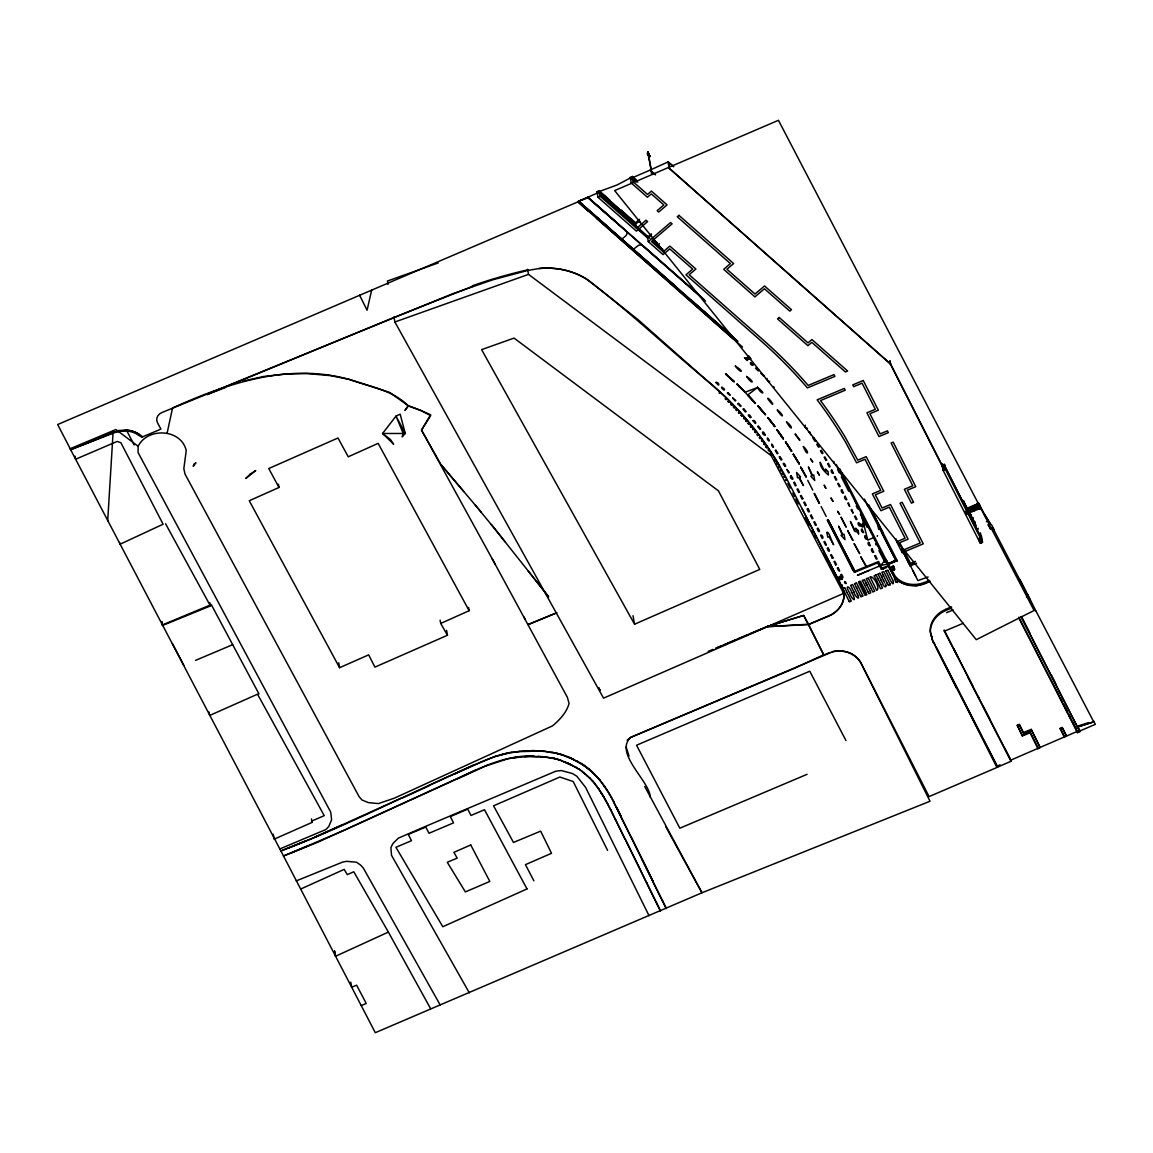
<?xml version="1.0" encoding="UTF-8"?>
<svg xmlns="http://www.w3.org/2000/svg" width="1153" height="1153" viewBox="0 0 1153 1153"><rect width="100%" height="100%" fill="white"/><g stroke="black" fill="none" stroke-linecap="round" stroke-linejoin="round"><path stroke-width="1.5" d="M588.448 211.417L577.711 201.66L598.176 192.71M577.711 201.962L57.65 424.535L70.708 449.67L114.493 431.943L126.484 430.256A25.539 22.311 -9.5 0 1 139.167 434.436M138.144 446.269L138.072 452.552L330.752 812.188L331.603 819.783L328.778 826.499L325.939 829.511L279.833 848.939L70.131 448.748L115.891 429.536L138.144 446.269C147.57 427.129 181.107 428.671 186.238 450.492L183.831 468.694L185.042 474.128L359.102 796.665L362.042 800.038L368.456 802.632L378.429 803.583L394.355 798.164L552.532 725.871C559.565 719.991 566.844 712.295 569.078 703.344L567.362 697.32L492 558.412M648.346 152.614C646.401 152.787 649.384 154.689 648.735 154.675M648.476 153.147L647.554 152.412L647.683 153.839L648.649 153.738M647.655 154.055C647.554 153.104 647.092 154.026 648.332 153.032M647.597 153.219L648.476 153.032M648.418 152.398L648 153.018M984.057 513.503L988.294 520.969L986.348 521.761M985.916 516.443L990.326 524.226L987.775 519.383M650.335 797.372C649.975 781.143 613.454 753.068 630.835 737.329L793.682 668.654L823.718 654.789L803.627 615.371L767.134 626.67L749.58 634.006M648.519 154.588C648.635 153.104 648.476 154.704 647.683 153.839M648.779 154.084L648.058 153.623M647.77 153.954L648.505 153.738M648.62 154.444L648.49 153.781M113.196 430.674L107.705 520.709M992.704 528.247L990.557 529.054L988.438 524.788L990.557 529.184C995.241 529.472 990.802 520.94 988.294 525.062M838.548 579.022L840.306 579.08L839.211 579.541M841.964 578.792L840.825 578.72L841.503 577.855M862.66 523.822L863.482 523.621M860.513 524.442L860.657 525.364M649.773 156.332L650.22 155.857M649.225 156.246L650.422 156.203L648.707 155.842L648.692 156.693C649.73 155.266 648.937 156.664 649.355 156.549M893.416 569.207C893.806 567.881 891.903 563.846 894.195 569.841M893.618 569.106L892.71 569.121L893.272 570.231M838.303 579.051C840.364 576.759 840.004 583.058 838.317 579.238M839.701 577.408L839.874 578.95L839.009 578.345M840.09 578.33L840.451 577.581L841.416 578.633M861.925 525.624L860.297 525.062M862.127 525.033L862.228 526.027M862.185 524.73L861.983 525.984M861.954 525.465L860.325 524.255M647.727 151.908L651.834 173.599L648.015 151.893M651.33 173.253L652.18 173.209M167.084 433.312L172.561 407.931L173.944 407.326C228.669 382.767 289.562 362.647 349.647 379.51C370.012 386.702 392.351 389.959 408.306 405.842C415.902 408.436 423.295 411.578 430.674 414.749L421.494 430.026L495.3 564.494M748.729 358.987L746.697 357.718L748.585 359.044M371.684 289.936L367.072 310.215L359.549 295.154M648.188 154.228L647.323 154.243M650.249 156.577L649.716 156.246M648.98 156.448L649.759 155.914M750.459 358.713L749.551 359.376L750.949 358.612M863.813 524.903L863.669 523.808M838.952 577.177L839.816 576.356L841.186 578.1M860.527 524.413L861.493 524.658M842.05 579.354C839.788 580.492 840.883 575.044 842.194 578.864M869.131 570.404L857.457 575.318L880.791 565.474L885.129 560.07M627.131 740.226L630.835 737.329L832.38 651.877A25.539 21.965 -10.3 0 1 861.118 663.335L929.102 796.593L996.956 767.466L955.751 685.905M861.046 524.903L862.257 526.344C866.811 527.252 860.052 524.111 863.28 523.217A1.888 1.614 -6.7 0 1 864.001 523.952L863.885 525.191L862.53 525.004M649.067 156.448L650.249 156.03M968.088 513.373L967.742 511.528L979.589 506.671L978.897 505.36L979.92 508.531L968.088 513.373L967.079 510.202L968.866 508.473L969.702 510.721L969.039 509.395M715.768 382.58C719.299 381.297 720.221 388.993 716.071 382.306M657.253 245.69L659.43 243.773M734 381.672L725.468 373.932L733.957 381.629M651.416 233.843L647.482 237.215L638.243 229.058M651.56 234.636L647.626 238.008L637.076 228.683M648.289 241.611L670.585 222.515L672.098 223.855L651.474 241.51L663.162 251.815L669.85 246.079L695.893 269.038L689.191 274.745L762.839 339.645A557.865 479.677 -10.3 0 1 808.181 385.433L834.008 374.581L834.916 376.368L807.388 387.912A555.775 477.89 -10.3 0 0 761.167 341.072L685.963 274.803L692.665 269.096L669.734 248.889L663.047 254.626L648.289 241.611L647.28 236.077M944.091 469.732L890.476 364.218L890.087 360.918M609.951 200.247L599.185 190.749L596.98 191.701L597.975 197.249L636.413 231.133L647.611 221.592L646.04 220.209L636.528 228.323L635.519 222.788L639.598 219.315M748.456 357.372L749.277 356.853M633.357 249.336L638.488 245.33A4.381 3.762 -10.6 0 1 643.201 245.949L700.202 295.99M704.469 299.866L587.929 197.278L578.748 201.227L621.77 239.19L625.603 236.005A4.309 3.704 -10.4 0 0 625.834 230.744L596.13 204.513M755.345 403.42L745.054 392.279A429.147 368.038 -10.6 0 0 736.954 384.151L739.448 386.932M767.062 378.573L766.399 379.034L769.037 381.787L769.7 381.312M758.011 406.13L765.549 414.633L758.025 406.115A427.158 366.294 -10.5 0 1 765.376 414.749A424.65 364.146 -10.5 0 0 758.011 406.13M752.923 420.614C753.918 419.461 756.916 423.05 755.316 423.526L753.024 420.744M772.813 404.083C769.325 397.727 763.675 394.917 772.323 404.299M757.68 426.451L758.371 426.005L760.706 428.945L760 429.392L757.795 426.596M765.059 435.041C761.499 435.315 761.845 427.878 765.246 434.926M649.6 155.871L648.735 155.958M649.615 156.577L648.707 156.606M777.54 409.949C784.343 415.556 783.824 419.807 777.194 410.165M783.233 438.817L776.733 429.68L783.204 438.789M634.15 181.367L630.331 177.994L617.129 184.941L599.329 191.513L635.678 223.624L639.872 221.318M799.533 440.23L795.051 434.22M805.414 425.198C803.713 425.457 806.394 429.593 807.518 428.282M795.411 434.018L799.908 440.042M793.322 454.441L799.303 463.866L793.322 454.469M999.997 764.857L999.06 765.289M428.671 785.669L473.984 764.799M496.049 756.08C425.99 784.314 359.232 820.475 288.798 847.931M476.665 769.671L345.107 829.829L291.363 852.86M456.602 779.082L317.724 842.252L283.379 856.03L306.857 846.316M453.878 774.398C472.615 766.01 491.063 755.95 511.471 752.203M456.545 779.082C480.772 767.422 506.297 754.754 533.954 756.051M456.631 779.241L486.753 765.506M334.601 951.182L335.537 956.269L388.374 932.085L430.573 1008.601M401.979 798.179L428.786 785.971M800.701 467.282L806.235 476.924L800.715 467.311M401.864 797.862L315 837.193M300.659 889.064L344.185 869.376L347.298 874.637L353.784 871.769L388.374 932.085M278.406 484.188L278.997 487.474L249.25 500.733L339.602 667.702L368.657 654.861L374.912 667.126L447.465 635.26L446.571 630.345M447.465 635.26L440.72 623.427L469.141 610.715L468.55 607.444M314.985 837.049L342.369 824.813M807.72 480.297L812.764 490.155M819.293 503.385L814.249 493.527L819.264 503.328M821.167 506.585L826.197 516.443M311.469 818.961L312.088 822.392L274.183 839.153L273.261 834.152M798.726 492.504L799.505 492.172L797.833 488.872L797.054 489.218L798.683 492.403M825.836 488.339L824.164 485.053L825.807 488.281M802.863 498.745L802.084 499.076L800.413 495.79L801.191 495.459L802.819 498.629M805.457 505.648L806.221 505.317L804.549 502.031L803.771 502.362L805.399 505.547M815.531 525.364L816.295 525.033L814.623 521.747L813.845 522.078L815.474 525.264M828.085 519.686L855.079 571.686L828.099 519.7M820.561 535.237C821.887 533.868 824.107 538.48 822.248 538.523L820.734 535.554M832.336 558.283L833.1 557.937M835.694 564.898L836.473 564.552L834.786 561.252L834.008 561.583L835.694 564.884M1037.945 748.355L1010.806 760.144L983.264 706.486M634.554 624.22L759.769 569.409L718.434 490.847L514.036 338.088L481.608 349.647L634.554 624.22L633.011 615.702M842.108 584.83L843.665 593.377L603.552 698.17L394.874 321.99L393.937 316.873M1038.017 748.326L1077.262 731.406L1068.831 714.918M799.317 477.284L800.485 476.78M844.774 587.814L842.829 588.664A25.539 21.95 -8.2 0 1 842.223 603.322A25.496 21.835 -9.1 0 1 836.804 610.701A25.539 21.748 -9.6 0 1 828.661 615.918L808.599 624.349L803.655 615.515L767.105 626.54L737.632 638.978M850.669 585.393L852.571 584.47L854.229 587.843M854.517 583.634L856.463 582.798L857.962 585.839M279.833 848.939L375.301 1032.699L701.961 892.782L930.01 801.234L861.132 663.393A25.525 22.383 -14.9 0 0 851.591 653.924M632.449 176.481L633.444 182.03L647.539 194.439L651.445 191.095L667.068 204.874L658.723 212.051L657.152 210.668L663.84 204.931L651.33 193.906L647.424 197.249L631.239 182.981L630.23 177.432L632.449 176.481L636.283 179.868M944.278 469.646L890.664 364.132L669.259 168.309L668.091 161.896L673.727 166.536M589.212 210.451L578.748 201.213L588.016 197.696L705.564 301.207M597.975 197.249L600.194 196.298L636.528 228.323M631.239 182.981L633.444 182.03M669.259 168.309L890.664 364.132M893.489 567.146L893.748 568.213M727.125 643.475L736.133 639.627M1064.334 737.041L1066.294 735.398L1062.273 727.5L1060.169 728.393L1064.334 737.041L1066.294 735.398M1039.948 746.971L1038.003 748.614L1039.948 746.971L1031.258 729.373L1023.432 732.573L1023.576 733.322L1031.387 730.123L1031.258 729.373M1078.329 730.627L1079.554 730.108L1078.833 728.71M660.395 910.884L646.617 883.025M666.16 908.578L662.384 900.81M1019.396 619.132L1077.507 732.659L1079.828 731.665L1079.554 730.108M893.143 566.469L892.797 569.294L894.296 569.582L892.797 569.294M892.508 566.858L893.128 566.382M812.678 461.921L810.516 458.865L812.634 461.82M895.867 560.142L888.199 563.86L895.867 560.142L882.333 533.652M888.545 564.249L897.265 560.56L888.545 564.249L895.218 576.269A24.4 20.985 -10.3 0 0 924.663 582.337L929.505 580.363M892.854 567.521L893.517 567.146M894.296 569.582L892.595 569.366M361.249 1005.575L366.236 1003.456L356.608 985.181L351.679 987.227L350.757 982.183M968.073 677.604L1011.008 761.268L997.46 767.177L997.921 765.736M195.506 660.395L232.69 644.671M873.628 537.615L867.791 540.08L860.628 512.22M877.519 535.568L877.188 536.304M894.094 567.233L893.416 565.907L891.86 566.584L892.537 567.896L894.094 567.218M747.98 634.683L724.098 644.743M808.57 624.234L767.134 626.67L808.657 624.566L828.704 616.077A25.525 21.95 -10.3 0 0 835.031 612.344A25.51 21.965 -9.9 0 0 842.238 603.336A25.525 21.95 -10.3 0 0 841.892 586.488L788.119 481.45C768.965 444.179 742.402 410.886 710.666 383.574C668.855 349.244 629.725 311.497 586.416 279.04A70.218 60.475 -9.9 0 0 538.999 268.505M280.784 850.957L304.579 841.272M280.813 851.101L315.072 837.208M807.086 774.312L679.838 828.2L636.557 745.227L809.766 671.219L845.956 740.529M981.347 535.626L982.529 542.126L980.194 543.106L943.024 470.222L945.359 469.242L944.466 464.371M902.222 552.676L923.25 543.841L902.15 502.29L900.046 503.184L920.224 542.948L903.419 549.995L899.686 542.688L908.088 539.157L890.505 504.51L882.088 508.041L875.358 494.781L883.774 491.264L866.191 456.631L857.746 460.162L845.135 437.059A557.807 479.634 -10.3 0 0 820.504 400.581L845.235 390.218L844.327 388.446L817.16 399.832L823.112 407.888A561.641 482.934 -10.3 0 1 845.697 442.421L856.578 462.814L865.009 459.283L880.762 490.356L872.36 493.888L880.892 510.707L889.309 507.176L905.091 538.249L896.674 541.78L902.222 552.676L901.718 549.909M981.65 543.193L979.012 538.48M870.832 592.801L868.872 593.622L867.791 591.431M872.778 591.979L874.723 591.172L868.267 578.013M1060.313 729.143L1062.273 727.5M826.643 460.177L825.908 460.479L824.164 457.222L824.928 456.905L826.643 460.09M708.23 651.387L712.986 649.384M716.157 648.058L720.928 646.069M978.811 697.81L944.379 631.195L963.288 623.269M716.027 648.116L725.626 644.123M945.676 609.303L951.513 606.867M951.715 608.02L945.878 610.47A25.38 21.893 -12.2 0 0 930.399 632.32L932.489 640.376L956.586 688.37M556.985 612.719L527.988 624.623L555.977 613.093M978.811 505.403L967.093 510.202L967.742 511.528L967.41 509.684L979.243 504.827L979.589 506.671M979.301 505.792L978.479 503.544L966.747 508.358L967.756 511.514L967.093 510.202M969.068 512.436L974.472 522.914L975.193 522.626M916.606 563.255L910.121 565.921L909.976 565.129L914.833 563.125M946.57 612.661L953.185 609.937M962.928 500.474L967.987 509.554M963.404 502.91L963.533 500.647M986.262 517.092L986.435 518.014L978.436 502.838L976.922 503.457L979.906 509.439M967.972 510.721L966.747 508.358L967.67 507.969M980.309 506.398L978.839 507.709L977.052 504.135L978.436 502.838M966.603 509.049L978.623 504.135M978.738 504.438L966.92 509.28L967.569 510.606L979.416 505.749M979.128 504.87L975.222 506.47L975.395 507.392L974.573 505.144L975.395 507.392M979.92 508.531L979.243 507.205L967.425 512.047L967.252 511.125L979.07 506.282L979.747 507.594L979.473 506.715M980.324 506.47L978.767 507.277L980.353 506.614M968.434 513.056L972.642 519.354M971.172 514.699L970.336 515.045L971.172 514.699L970.336 515.045L969.659 512.206M971.085 518.446L972.916 517.524M971.23 518.519L971.475 516.703M972.916 518.057L972.138 518.389L973.593 520.623M975.02 521.689L974.472 522.914M990.355 523.678L989.85 523.419M988.222 524.874L990.485 523.952M915.468 561.338L910.539 563.356L904.557 551.739M929.88 581.198L925.023 583.187A25.452 21.893 -10.3 0 1 894.339 576.817L885.072 559.781M929.967 581.544L925.11 583.533A25.582 21.993 -10.3 0 1 894.281 577.12M1022.351 735.989L1022.207 735.239L1030.033 732.025L1030.162 732.775L1022.351 735.989L1017.292 725.295L1019.411 724.43L1023.432 732.573M1017.422 726.044L1019.411 724.43M209.817 602.558L210.437 605.959L162.458 625.502L161.809 621.971M910.092 565.114L914.516 563.356M1026.501 597.11L1028.231 596.404L1028 595.193L1020.607 581.083M102.675 436.483L118.586 430.545L126.455 430.026A25.568 22.325 -9.5 0 1 139.124 434.205L142.655 436.8L160.916 429.118L157.485 422.719A8.518 7.408 -10.1 0 1 161.896 412.543L452.74 293.712L492.778 279.79L527.786 270.451L538.999 268.548A70.261 60.057 -9.5 0 1 588.895 280.669L638.243 319.813L725.251 396.733A406.433 348.696 -10.5 0 1 779.601 465.927M100.801 437.491L81.229 445.404M748.758 356.061L748.326 356.58A1.888 1.6 -7.5 0 0 749.378 357.761L749.825 357.862M296.278 880.878L342.7 862.069L346.52 861.32L356.493 862.228L360.558 865.038L363.296 868.007L440.331 1005.257M841.113 517.308L846.158 527.166L841.128 517.322M472.557 286.348L394.038 317.421L206.963 394.585L225.224 387.595M879.768 563.831L881.959 568.141L886.945 566.209C888.487 568.371 875.891 570.461 884.38 568.198L881.497 569.337L877.635 562.88M877.952 562.75L854.704 572.277L854.287 571.456L878.586 561.511L879.537 563.37M882.189 577.725L879.912 573.099L878.182 574.324M885.778 570.778L887.868 570.274M748.845 356.277L748.946 357.271M863.323 524.082L862.386 524.413M486.782 765.65L507.896 758.76L519.426 756.887M829.973 652.555L823.732 654.99L808.657 624.566M928.122 576.947L917.903 580.593L915.223 575.246M438.169 262.956L387.422 281.029L388.042 284.445M394.874 321.99L528.506 274.385L771.227 455.68L843.665 593.377M1077.248 726.231L1079.655 731.06L1095.35 724.343L1093.592 720.985L1093.736 721.821L1077.392 727.067L1077.248 726.231L1088.691 722.556M748.196 359.087L746.87 358.021L748.066 358.05M990.182 524.082L990.196 523.376M496.136 756.397L506.527 753.399M501.166 754.797L515.348 751.756L538.927 751.064M242.721 381.211L263.648 376.469L286.535 373.932L307.174 373.572L330.594 375.647L349.647 379.524L389.844 392.51L408.292 405.813L420.859 410.425L430.617 415.599L421.522 430.184L440.965 464.587L481.046 511.932M880.791 565.474L887.19 564.12L894.324 577.149M511.528 752.534L519.066 751.583M512.581 757.925L529.602 756.253L546.508 757.391M915.453 585.695L917.932 585.465M519.037 751.252L534.473 750.531M524.226 750.978L538.955 750.877M524.485 756.671L538.163 756.57M749.954 357.834L749.479 356.868M648.836 154.92L648.029 154.963L648.865 154.07M648.044 155.078L648.865 155.035L648.087 154.243M838.519 577.35L839.038 579.469M538.927 750.733L543.438 751.237M538.898 750.906L543.409 751.425M538.163 756.238L542.371 756.728M749.753 357.646L749.032 357.329M543.409 751.093L559.709 753.932M543.38 751.28L547.79 751.742M542.342 756.57L554.521 758.443M542.314 756.757L546.551 757.204M863.395 525.033L863.41 524.168M547.747 751.929L552.1 752.52M546.479 757.233L554.449 758.616M552.128 752.188L562.837 754.84L576.947 761.095M550.716 757.622L560.228 759.986L576.154 767.394M556.294 753.255L562.779 755.157M554.434 758.472L557.331 759.164M559.594 753.961L571.023 758.343L582.899 764.886A96.809 83.247 -10.3 0 1 592.022 772.121M557.216 759.193L560.243 760.13M557.245 759.337L560.156 760.303M862.66 524.024L863.626 525.84M560.142 760.158L573.214 765.967M566.988 756.368L571.11 758.025M564.076 761.6L568.054 763.142M838.534 579.152L839.269 580.218L839.744 579.411M570.994 758.184L574.237 759.64M567.925 763.156L570.778 764.425M570.634 764.439L578.82 769.31M747.994 358.453L748.917 358.972L748.585 357.834M747.648 358.525L750.272 359.477M576.918 760.951L579.916 762.782M579.887 762.623L583 764.598A97.025 83.434 -10.3 0 1 592.152 771.847L600.122 780.177M579.757 762.782L583.029 764.742A97.025 83.434 -10.3 0 1 592.181 771.991L594.89 774.571M576.125 767.249L578.95 769.166M581.876 771.141L578.921 769.008L581.89 771.285A91.808 78.937 -10.3 0 1 590.019 778.333M581.732 771.271L584.657 773.735M748.787 357.271L749.09 358.641M653.304 239.565L657.181 242.894M584.629 773.591L587.309 776.041M649.932 238.311L596.98 191.701M652.569 240.617L661.779 248.673M676.09 286.78L589.457 210.682M635.678 223.624L599.329 191.513M621.77 239.19L705.074 312.362M737.949 341.389L690.589 299.549M614.664 232.906L736.709 340.668M742.532 347.082L596.389 218.133M894.944 569.164L893.589 567.896M655.553 174.852L650.162 170.096L632.651 177.62L637.768 182.131M654.342 174.463L650.162 170.096L668.351 161.78L669.461 168.223M632.795 178.412L636.629 181.799M630.23 177.432L632.925 179.825M620.718 209.731L635.519 222.788M588.016 197.696L618.152 223.898M587.929 197.249L590.567 199.584M703.46 310.979L734.072 338.016M730.152 334.529L731.506 335.725M578.82 201.645L621.856 239.622M577.711 201.66L733.308 338.982M668.091 161.896L673.453 166.652M597.153 217.47L605.916 225.224M719.068 392.798L719.803 393.49M587.281 775.897L589.846 778.462M758.688 370.185L758.314 370.949L755.546 368.283L756.195 367.793L758.573 370.084M728.292 393C724.588 391.775 734.158 398.664 728.307 393.014M739.505 386.976L745.256 392.092L737.098 384.035A426.336 365.645 -10.6 0 1 745.083 392.222L757.622 387.466L747.706 395.018L755.301 403.377M594.703 774.542L597.542 777.266M597.384 777.396L591.993 771.977A96.809 83.247 -10.3 0 0 582.87 764.742M589.99 778.189L592.541 780.898M589.832 778.304L592.383 781.028M860.715 525.465L862.516 527.065M738.122 404.04L738.468 403.219L741.091 405.971L740.413 406.476L737.934 403.853M773.49 386.558L774.211 387.35M800.398 476.693L796.564 472.456L797.458 477.443M597.355 777.237L602.226 783.319M592.512 780.754L594.876 783.55M592.354 780.869L596.764 786.389M750.43 417.674C746.207 414.532 749.291 413.192 751.18 417.271L750.243 417.458M440.979 464.63L463.852 491.61M475.295 505.144L495.502 529.731M548.251 596.303L528.031 570.793M491.337 524.471L505.072 541.795M495.92 530.25L548.727 596.894M861.046 525.177L861.565 525.854L861.622 524.846M839.153 577.639L840.018 578.734L839.139 578.287M599.92 780.149L604.576 786.375M594.674 783.507L599.056 789.373M767.437 439.351L767.466 437.938C769.959 440.1 769.772 442.882 767.552 439.495M771.703 445.418C774.139 449.728 773.793 445.908 771.789 444.049L771.66 445.361M602.197 783.175L604.388 786.476M596.735 786.245L598.868 789.459M768.042 449.814L768.777 450.924M604.547 786.231L606.954 789.978M604.359 786.332L609.361 793.812M599.027 789.214L601.376 792.875M598.839 789.315L603.509 796.665M770.247 453.115L770.766 453.907M810.011 432.029L808.858 431.77L810.89 434.883M791.347 451.255L785.496 441.815L791.751 451.082M749.882 357.949C747.764 356.623 750.934 359.419 749.176 358.929M606.925 789.819L611.421 797.285M601.347 792.716L610.744 809.752M601.16 792.817L603.696 796.579M780.149 458.404L779.212 456.891L779.961 456.502L781.921 459.658L781.172 460.047L780.163 458.404M609.144 793.754L611.234 797.372M603.48 796.521L605.498 800.038M469.285 992.791L391.516 855.295L390.91 847.671L392.712 843.78L398.318 838.145L425.486 826.427L555.688 771.242L561.28 770.535L572.479 773.548L576.788 776.2L585.623 787.427L649.024 915.684M165.556 523.75L210.437 605.959M469.141 610.715L378.155 443.357L348.235 456.79L338.002 437.996L268.764 468.522L278.997 487.474M800.903 467.196L806.048 477.011M523.822 616.855L525.177 619.377M611.393 797.141L613.857 801.811M611.205 797.227L630.777 836.559M605.484 799.894L608.02 804.29M258.978 693.919L211.287 604.59L162.386 624.94L161.766 621.51M979.113 503.789L979.661 504.956M980.439 507.061L978.566 503.515L979.632 507.651L967.915 512.451L967.252 511.125M1025.925 591.993L1019.439 578.849M1027.842 595.669L1028.231 596.404M1035.927 610.975L1035.423 610.009M665.857 826.903L701.961 892.782L644.729 786.505M993.569 528.78L992.805 527.31L993.972 530.798L993.627 528.939M993.526 529.299L1018.402 577.177M1018.56 577.48L1020.967 582.106M1028 595.193L1029.975 599.661M1035.322 609.822L1028.923 596.966M1036.028 611.162L1093.75 721.879L1077.478 727.067L1021.126 616.552M1025.853 592.599L1028.072 596.85L1027.755 594.948M533.882 880.806L525.437 864.649L551.523 853.292L540.642 831.14L513.474 842.439L493.556 805.817L559.854 777.036L573.185 781.518L607.588 850.395M172.446 643.533L183.831 665.367M126.729 430.602L134.18 444.986M973.954 521.343L976.303 525.883M967.843 510.058L966.747 508.358M893.705 568.89L894.094 569.668M892.336 566.757L893.186 570.058M978.133 696.484L990.326 720.265M1004.767 748.355L1010.806 760.158L1010.403 759.351M997.244 766.024L983.394 739.059M982.659 737.603L936.236 646.992M997.46 767.177L936.452 648.145M891.86 566.555L892.537 567.881M837.626 511.384L839.658 514.469L837.654 511.442M1022.207 618.066L1030.335 633.963M1051.233 674.793L1055.716 683.542M1021.745 618.167L1079.828 731.665M1057.301 692.362L1068.067 713.404M1018.848 617.23L1058.468 694.466M1060.169 697.781L1061.87 701.11M1063.599 704.497L1064.752 706.76M1065.343 707.899L1067.073 711.286M1068.802 714.673L1070.546 718.06M1072.276 721.461L1073.674 724.199M1075.086 726.923L1077.507 732.659M953.718 648.735L958.215 657.585M973.002 686.467L944.177 630.028L944.379 631.195M908.449 561.886L908.895 562.765M913.09 571.023L915.655 576.096M870.299 507.839L897.351 560.891M868.728 504.942L883.357 533.522M864.476 499.062L895.939 560.574M867.056 504.812L867.935 506.527M886.052 559.378L888.113 563.428M839.543 468.55L888.199 563.86M838 467.412L839.211 469.775M840.061 471.433L842.973 477.14M844.717 480.556L846.403 483.842M855.281 501.224L857.774 506.095M858.466 507.435L859.835 510.13M864.289 518.836L865.312 520.839M836.17 464.457L887.19 564.12M837.611 469.588L839.341 472.989M841.373 476.953L848.637 491.192M856.175 505.922L857.673 508.848M860.397 514.195L867.042 527.195M838.577 483.352L837.698 483.467L839.37 486.753L840.162 486.436L839.168 484.505M842.021 490.097L843.52 493.008C842.122 494.392 840.004 489.074 841.935 489.924M855.367 516.213L854.488 516.328L856.175 519.614L856.953 519.297L855.454 516.385M814.436 493.441L819.48 503.299M836.084 536.246L839.413 542.789M864.361 591.172L864.001 590.451M836.055 536.203L827.306 520.017L852.456 569.323M801.796 508.185L843.002 589.01M787.845 483.424L790.223 488.065M792.788 493.095L794.561 496.554M795.829 499.018L798.337 503.933M805.342 517.639L809.32 525.451M812.058 530.784L813.124 532.888M814.22 535.035L815.546 537.615M944.739 465.942L980.569 536.779L944.019 464.832M982.529 542.126L945.359 469.242L944.466 464.356M942.347 463.693L943.961 466.85M1062.417 728.249L1066.439 736.147M1060.169 728.393L1064.205 736.291M933.829 642.293L935.429 645.421M880.013 549.664L876.871 543.51M888.069 565.402L887.219 563.745M868.238 526.575L869.074 528.218M869.967 529.861L871.654 533.162M873.671 537.24L874.954 539.763M875.531 543.841L876.15 545.066M878.889 550.457L884.567 561.612M884.178 560.848L884.884 562.232M860.628 583.822L859.446 581.501L858.495 582.135M860.513 581.429L859.446 581.501L863.15 588.794M839.442 542.832L854.301 572.018L852.514 569.438M833.057 557.836L831.428 554.636L830.65 554.982L832.279 558.182M823.818 553.815L827.94 561.915M829.598 565.172L831.717 569.323M832.639 571.139L835.493 576.745M965.205 511.298L966.834 514.497M903.419 551.927L913.695 572.205M861.176 584.917L861.896 586.3M862.761 588.03C868.699 600.151 867.171 593.824 863.611 587.727M866.105 594.588L864.981 595.279L858.682 582.496M903.015 551.336L909.976 565.129M913.954 572.724L914.473 573.747M901.617 549.059L910.121 565.921M977.052 504.135L978.71 507.046M857.4 594.256L857.904 595.265M972.368 506.052L973.55 508.444M887.32 578.676L883.818 571.542L881.858 572.306L883.443 575.534M851.923 592.728C849.775 585.652 844.039 584.254 849.559 592.728M974.343 523.678L974.098 521.934M878.73 584.989L876.741 580.925M857.371 594.199L854.632 588.664M858.005 595.467C860.469 601.78 854.186 595.265 853.883 591.921M799.418 477.486L803.41 485.543L798.741 477.558L797.516 477.731M852.096 593.074L853.494 595.885M853.523 595.957C856.636 603.927 850.51 597.168 849.675 592.959M847.268 592.844L851.318 601.03L849.372 601.88L848.997 601.102M847.21 592.757L845.019 588.318M613.627 801.739L621.409 817.146M607.804 804.217L610.557 809.838M975.553 508.329L974.905 507.003L975.726 509.251L975.078 507.925M972.786 506.873L973.608 509.122L972.786 506.873L972.945 507.796M970.033 512.581L968.866 508.473M969.5 512.537L974.083 521.819M963.317 500.719L971.965 518.677M963.389 501.31L971.777 518.72M980.266 535.641L979.531 534.156L980.655 537.658M963.591 502.261L971.849 519.109M1031.387 730.123L1040.092 747.72M1030.033 732.025L1037.859 747.865M1030.162 732.775L1038.003 748.614M1019.54 725.179L1023.576 733.322M1017.292 725.295L1022.207 735.239M889.914 574.425L893.287 581.285M881.065 580.218L882.636 583.404M880.748 584.326L879.624 582.02M870.126 576.99C873.369 574.958 880.791 589.039 876.684 590.35L870.212 577.149M871.005 588.361L872.504 591.417M864.606 584.96L862.3 580.276L864.505 579.959M858.279 586.459L863.02 596.101L860.859 596.476M856.42 587.497L856.895 588.448L854.863 584.34M860.498 595.755L861.017 596.807M853.869 591.893L850.755 585.58M843.074 589.154L848.968 601.044M630.936 836.329L642.149 859.129M625.085 838.735L636.283 861.522M615.515 819.408L636.096 861.608M615.327 819.48L624.912 838.966M969.212 510.318L969.86 511.644M895.895 581.833C899.7 585.061 897.466 575.606 894.44 578.892L896.054 582.164M887.911 570.375L889.986 574.583M893.388 581.487C893.921 589.961 886.974 572.594 885.98 571.196M889.828 583.778L890.39 584.917L888.156 585.133M883.313 575.275L887.435 583.649M887.262 583.303L887.954 584.715M885.922 585.32C886.916 588.779 882.737 585.926 882.665 583.476M881.627 576.601L883.602 580.608M884.711 582.87L883.414 580.247M878.01 573.992L881.051 580.19M876.064 574.77L878.197 579.123M878.283 579.296L879.523 581.818M874.334 576.024L875.992 574.641M876.323 580.074L877.159 581.761M878.802 585.119L880.589 588.765L882.549 588.001L880.791 584.412M868.44 578.345L866.206 578.604L870.962 588.275M865.917 582.827L864.563 580.06M867.027 585.075L866.278 583.548M869.737 590.581L865.788 582.568M869.809 590.725L870.414 591.965M867.964 591.763L864.678 585.09M860.527 581.443L863.554 587.598M856.91 588.491L860.787 596.346M662.571 900.738L666.348 908.492M656.706 903.145L660.525 911M888.141 580.348L887.594 579.21M890.044 584.196L888.545 581.141M885.374 584.225L885.893 585.263M874.219 575.779L875.631 578.676M875.689 578.763L876.266 579.945M616.408 807.316L662.399 900.969M652.483 880.647L662.6 900.882M646.804 882.939L656.734 903.289M642.12 858.985L652.684 880.561M616.596 807.23L621.381 817.001M641.933 859.057L652.713 880.719M636.254 861.377L646.833 883.097M610.715 809.608L615.543 819.552M636.067 861.45L646.646 883.169M610.528 809.68L615.342 819.639M312.088 822.392L311.526 821.167L324.224 815.647L257.523 694.192L209.644 715.48L209.024 712.05M933.108 642.38L930.975 633.948M626.137 747.072L629.019 756.037M932.273 639.223L930.197 631.167A25.38 21.893 -12.2 0 1 945.561 609.418M142.655 436.8L141.949 437.304L135.362 433.24A24.458 21.331 -9.3 0 0 114.824 432.591L70.708 449.67M988.121 520.032L988.294 520.969M978.119 528.233L978.292 529.155M1011.008 761.268L1010.821 760.187M334.572 951.052L335.537 956.269M980.425 532.845L981.895 540.973L979.56 541.953L978.969 538.71M979.301 538.22L980.194 543.106M966.055 505.663L966.517 507.853M941.828 463.722L943.024 470.222M889.9 361.004L890.52 364.262M896.169 539.013L896.674 541.78M878.11 526.344L878.658 529.342M770.305 450.621L771.227 455.68M662.658 249.048L663.162 251.815M599.185 190.749L600.194 196.298M527.57 269.269L528.506 274.385M440.115 620.155L440.72 623.427M338.708 662.788L339.602 667.702M119.624 542.443L119.955 544.274L163.106 524.211L120.878 442.709L117.159 441.426L75.608 459.24L75.046 456.184M826.917 532.297L827.796 537.197L828.964 536.693L833.648 544.72C832.048 543.236 828.704 529.847 827.004 532.729M648.678 155.871L648.707 156.693M832.336 651.676A25.539 22.138 -11.9 0 1 851.663 653.809M472.312 285.785A439.869 372.217 -9.8 0 1 527.642 269.845M793.264 453.965A424.333 363.858 -10.5 0 1 798.87 463.564M793.509 454.354A425.327 364.679 -10.5 0 1 799.101 463.953M776.92 429.565A427.014 366.15 -10.5 0 1 783.42 438.716M776.906 429.579A427.388 366.467 -10.5 0 1 783.406 438.716M403.377 433.874L402.123 436.872L405.251 433.485L400.163 414.158L396.027 416.074L382.565 433.485L393.649 444.28L390.435 439.48L382.565 433.485L405.251 433.485L396.027 416.074L403.377 433.874M194.338 463.91L193.214 466.288L195.952 462.684L194.338 463.91M408.292 405.813L405.107 410.295L408.292 405.813M250.302 474.042L245.805 478.495L255.735 470.583L250.302 474.042M735.369 366.092C741.076 374.062 745.155 371.972 735.369 366.092M678.93 215.323L677.258 216.764L730.397 263.605L723.709 269.341L754.941 296.869L764.425 288.754L789.791 311.123L791.462 309.681L764.525 285.944L755.056 294.058L726.938 269.283L733.625 263.547L678.93 215.323M779.197 317.493L777.526 318.92L807.922 345.698L811.827 342.355L845.423 371.972L847.657 371.035L811.928 339.544L808.022 342.888L779.197 317.493M721.965 387.278L721.475 387.696C724.531 392.179 726.26 389.253 721.965 387.278M744.507 357.689L747.101 360.485L747.72 359.967L744.535 357.661M746.654 376.483C752.145 385.059 755.676 382.508 746.668 376.469M750.574 362.561C749.133 365.544 757.132 366.899 750.574 362.561M732.746 398.073L735.167 400.985L735.83 400.48L732.746 398.073M757.478 387.264C760.591 394.283 767.711 395.421 757.478 387.264M747.922 394.83L747.749 394.946A425.053 364.535 -10.6 0 1 755.503 403.291A423.338 363.065 -10.6 0 0 747.749 394.946M761.211 373.486L763.733 376.325L764.396 375.835L761.211 373.486M743.656 408.767L742.993 409.257L745.472 412.01L746.193 411.578L743.656 408.767M767.927 417.559L774.859 426.451L767.97 417.602M786.533 421.955C792.918 432.98 793.048 426.279 786.533 421.955M775.955 450.232L775.277 450.592L777.237 453.749L777.972 453.36L775.955 450.232M791.563 451.183L791.563 451.183A425.76 365.054 -10.5 0 0 785.496 441.801A426.077 365.314 -10.5 0 1 791.549 451.183M803.353 446.586C807.59 457.539 810.098 452.437 803.353 446.586M1034.097 610.485L976.26 639.684L614.65 190.591L778.448 120.301L1034.097 610.485M785.006 466.374C781.302 462.512 784.559 462.007 785.697 466.043L784.934 466.417M813.643 437.664L812.894 438.025L814.854 441.181L815.618 440.821L813.643 437.664M787.009 469.502L788.551 472.86L789.315 472.499L787.009 469.502M817.549 444.006L816.785 444.352C818.572 448.69 820.677 447.796 817.549 444.006M791.001 475.785C788.104 477.947 796.449 482.358 791.088 475.785M526.993 888.934L442.795 926.724L395.911 847.311L411.491 840.71L408.277 834.455L425.774 827.047L428.988 833.288L453.533 822.867L450.319 816.612L467.729 809.118L471 815.459L484.491 809.737L526.993 888.934M846.129 583.533C843.304 583.807 844.789 578.676 846.129 583.519M819.322 475.108L817.448 471.908L819.322 475.108M860.931 557L866.335 566.772L860.931 557M831.068 498.11L832.942 501.324L831.068 498.11M847.642 530.539L852.874 540.339L847.642 530.539M826.384 544.749L825.606 545.095L823.919 541.809L824.698 541.463L826.384 544.749M854.2 543.784L859.605 553.541L854.2 543.784M794.475 482.3L793.696 482.646L795.325 485.831L796.146 485.586L794.475 482.3M807.907 508.603L807.129 508.934C808.253 513.618 811.107 512.364 807.907 508.603M811.265 515.175L810.487 515.506L812.159 518.778L812.937 518.461L811.265 515.175M817.981 528.319L817.203 528.65C818.327 533.335 821.181 532.081 817.981 528.319M828.056 548.05L827.292 548.396C828.632 553.397 830.866 551.177 828.056 548.05M838.159 567.852L837.381 568.198C838.274 571.355 841.474 573.07 838.159 567.852M841.517 574.468L840.739 574.814C841.863 579.498 844.76 578.33 841.517 574.468M821.311 450.405L820.547 450.751C821.887 455.089 824.611 454.296 821.311 450.405M470.741 844.962L453.907 852.341L457.193 858.135L447.263 862.257L465.38 891.903L489.823 881.44L470.741 844.962M808.498 467.196L812.015 475.699L810.833 476.203L814.753 480.542L813.759 474.95L812.591 475.454L808.498 467.196M838.721 526.344L842.238 534.862L841.07 535.367L844.99 539.705L843.996 534.113L842.829 534.617L838.721 526.344M913.507 502.247L911.403 503.14L904.37 489.304L912.758 485.773L891.096 442.997L893.157 442.147L915.756 486.667L907.382 490.184L913.507 502.247M863.251 380.504L852.744 384.9L853.652 386.687L862.055 383.171L875.314 409.286L866.912 412.803L878.975 436.555L888.329 432.634L887.421 430.862L880.171 433.888L869.924 413.711L878.327 410.194L863.251 380.504M849.617 506.398L847.772 503.184L848.55 502.867L849.617 506.398M852.975 512.97L851.13 509.756L851.908 509.439L852.975 512.97M828.402 463.434L827.623 463.751L829.295 467.037L830.074 466.72L828.402 463.434M831.76 470.006C830.001 470.078 832.25 474.359 833.446 473.292L831.76 470.006M835.118 476.578L834.34 476.895L836.011 480.181L836.804 479.864L835.118 476.578M845.192 496.294C843.347 496.309 845.61 500.82 846.879 499.58L845.192 496.294M858.625 522.583C856.996 522.669 859.071 527.036 860.311 525.883L858.625 522.583M861.997 529.169C860.21 529.227 862.473 533.536 863.669 532.455L861.997 529.169M865.355 535.756C863.496 535.77 865.773 540.31 867.027 539.056L865.355 535.756M868.713 542.357C866.854 542.371 869.131 546.911 870.4 545.657L868.713 542.357M872.086 548.958C870.212 548.972 872.504 553.512 873.758 552.273L872.086 548.958M875.444 555.573L874.666 555.89L876.352 559.191L877.13 558.888L875.444 555.573M820.244 462.411C819.74 467.051 825.072 472.24 828.416 474.978L828.113 471.563L825.447 469.055L826.398 470.957L824.179 470.265L820.244 462.411M850.467 521.574L854.632 531.274L857.688 532.239L858.654 534.156L858.336 530.711L855.67 528.204L856.636 530.121L854.402 529.414L850.467 521.574M725.309 398.751L726.116 399.543L725.309 398.751M728.019 401.431L728.927 402.354L728.019 401.431M730.699 404.141L731.679 405.15L730.699 404.141M733.351 406.879L734.274 407.859L733.351 406.879M735.96 409.632L736.796 410.54L735.96 409.632M738.525 412.428L739.304 413.278L738.525 412.428M741.076 415.239L741.811 416.074L741.076 415.239M743.584 418.078L744.261 418.856L743.584 418.078M746.049 420.931L745.544 420.355L746.668 421.667L746.049 420.931M748.484 423.814L747.937 423.18L749.032 424.491L748.484 423.814M750.877 426.725L750.3 426.019L751.381 427.359L750.877 426.725M753.24 429.651L752.606 428.873L753.24 429.651M755.561 432.606L754.912 431.798L755.561 432.606M757.838 435.589L757.161 434.695L757.838 435.589M760.086 438.587L759.366 437.621L760.086 438.587M762.306 441.613L761.556 440.576L762.306 441.613M764.482 444.654L763.718 443.588L764.482 444.654M766.615 447.71L765.88 446.672L766.615 447.71M774.758 460.177L775.349 461.142L774.758 460.177M776.704 463.347L777.367 464.472L776.704 463.347M778.592 466.533L779.269 467.686L778.592 466.533M780.466 469.732L781.085 470.856L780.466 469.732M782.282 472.961L782.873 474.027L782.282 472.961M599.992 690.171L598.58 687.649L599.992 690.186M784.054 476.203L784.602 477.212L784.054 476.203M785.798 479.461L786.303 480.426L785.798 479.461M834.167 462.857L833.475 461.531L834.167 462.857M977.34 506.599L976.692 505.273L977.513 507.522L977.34 506.599M977.686 508.444L977.023 507.118L977.845 509.367L977.686 508.444M973.766 510.044L973.118 508.718L973.939 510.966L973.766 510.044M971.316 508.069L970.653 506.743L971.475 509.006L971.316 508.069M971.648 509.929L970.999 508.603L971.82 510.851L971.648 509.929M734.158 381.528A423.468 363.224 -10.6 0 0 725.626 373.788A426.149 365.501 -10.6 0 1 734.144 381.557M774.686 426.567A424.333 363.858 -10.5 0 0 767.754 417.674A425.774 365.112 -10.5 0 1 774.686 426.552"/></g></svg>
